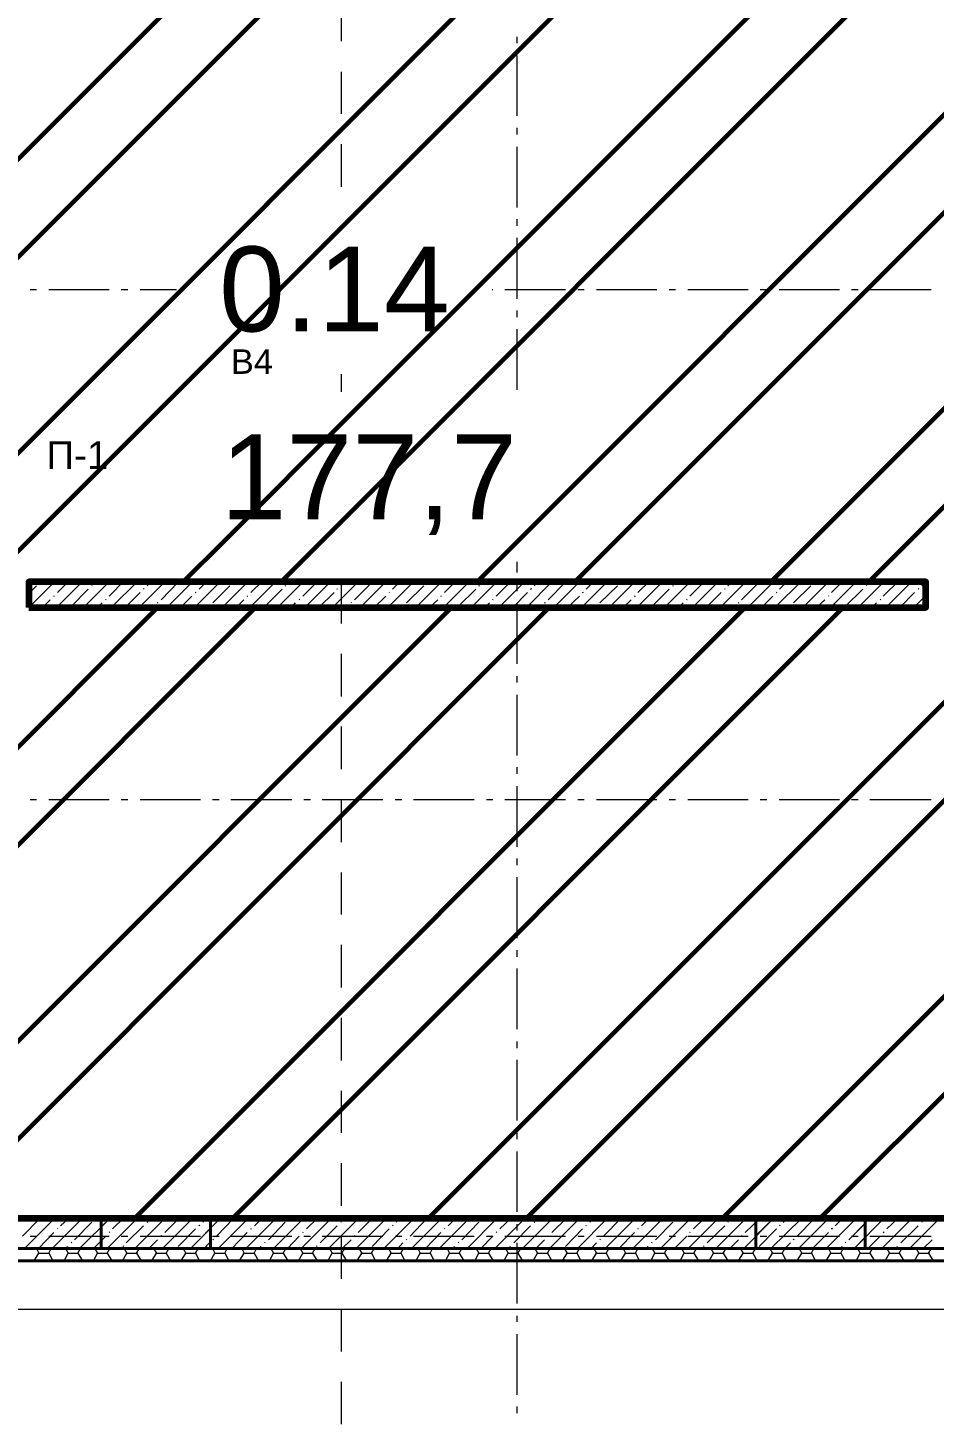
# Model space of a CAD drawing. Header units: millimetres. Extents: x -213911 to 415037, y -3642 to 107391.
# Drawn here: x -94899 to -87420, y 3696 to 15213 of the extents above; entities that cross this region are included whole.
import ezdxf

# ---------------------------------------------------------------- set-up
doc = ezdxf.new("R2010")
doc.units = ezdxf.units.MM
for name, color, linetype, lineweight in [('9.1 Стен подвал шпак', 160, 'Continuous', 90), ('9.3 клининг подвал', 190, 'Continuous', 60), ('Оси', 7, 'Continuous', 9)]:
    doc.layers.add(name, color=color, linetype=linetype, lineweight=lineweight)
doc.layers.add('PDF _Текст', color=7, linetype='Continuous')
doc.styles.get("Standard").update_dxf_attribs({"font": 'arial.ttf'})

msp = doc.modelspace()

# ---------------------------------------------------------------- linework, layer by layer
at = {"lineweight": 40}
for points in [[(-99599.2, 5395.1), (-112308.3, 5395.1), (-112308.3, 5145.1), (-81734.6, 5145.1), (-81734.6, 5395.1), (-81734.6, 24950), (-81984.5, 24950), (-81984.5, 24361.2), (-85386.3, 24361.2), (-85386.3, 24111.2), (-81984.5, 24111.2), (-81984.5, 15854.6), (-85386.3, 15854.6), (-85386.3, 16053.7), (-85606.6, 16053.7), (-85606.6, 15634.3), (-85386.3, 15634.3), (-81984.5, 15634.3), (-81984.5, 5395.1), (-99476.4, 5395.1)], [(-122034.9, 8690.9), (-122034.9, 8792.6), (-122034.9, 12791.7), (-122034.9, 12796), (-117586.7, 12796), (-117586.7, 12791.7), (-117586.7, 5145.1), (-117586.7, 5043.4), (-81632.9, 5043.4), (-81632.9, 5145.1), (-81632.9, 5043.4)]]:
    msp.add_lwpolyline(points, dxfattribs=at)
for points in [[(-94892.7, 10432.1), (-87487.5, 10432.1), (-87487.5, 10652.4), (-94892.7, 10652.4)], [(-93393, 5145.1), (-93393, 5395.1), (-94295.3, 5395.1), (-94295.3, 5145.1)], [(-87987.4, 5145.1), (-87987.4, 5395.1), (-88889.8, 5395.1), (-88889.8, 5145.1)]]:
    msp.add_lwpolyline(points, close=True, dxfattribs=at)
at = {"layer": '9.1 Стен подвал шпак'}
msp.add_lwpolyline([(-94892.7, 10432.1), (-87487.5, 10432.1), (-87487.5, 10643.9), (-94892.7, 10643.9)], close=True, dxfattribs=at)
at = {"layer": 'Оси', "lineweight": 9}
for points in [[(-122034.9, 12402), (-117980.7, 12402), (-117980.7, 4645.2), (-81234.7, 4645.2), (-81234.7, 27161.4), (-86394.6, 27161.4), (-95083.3, 27161.4), (-113278.4, 27161.4), (-113278.4, 32867.8), (-122094.2, 32867.8), (-122094.2, 32465.3)], [(-104132.1, 26661.5), (-81734.6, 26661.5), (-81734.6, 5145.1), (-117489.3, 5145.1)], [(-92312.7, 15452.1), (-92312.7, 15104.8)], [(-90859.7, 15087.8), (-90859.7, 15138.7)], [(-90859.7, 14486.3), (-90859.7, 14986.1)], [(-92312.7, 14850.6), (-92312.7, 14503.2)], [(-90859.7, 14333.7), (-90859.7, 14388.8)], [(-92312.7, 14253.3), (-92312.7, 13901.6)], [(-90859.7, 13732.2), (-90859.7, 14232.1)], [(-92312.7, 13651.7), (-92312.7, 13300.1)], [(-90859.7, 13579.7), (-90859.7, 13634.8)], [(-90859.7, 12978.1), (-90859.7, 13482.2)], [(-94879.9, 13054.4), (-94829.1, 13054.4)], [(-94727.4, 13054.4), (-94227.6, 13054.4)], [(-94130.1, 13054.4), (-94075, 13054.4)], [(-93973.4, 13054.4), (-93473.5, 13054.4)], [(-93376, 13054.4), (-93321, 13054.4)], [(-93223.5, 13054.4), (-92719.4, 13054.4)], [(-92622, 13054.4), (-92566.9, 13054.4)], [(-92469.5, 13054.4), (-91969.6, 13054.4)], [(-92312.7, 13050.1), (-92312.7, 12702.8)], [(-91867.9, 13054.4), (-91812.8, 13054.4)], [(-91715.4, 13054.4), (-91215.5, 13054.4)], [(-91113.8, 13054.4), (-91063, 13054.4)], [(-90961.3, 13054.4), (-90461.4, 13054.4)], [(-90359.8, 13054.4), (-90308.9, 13054.4)], [(-90207.3, 13054.4), (-89707.4, 13054.4)], [(-89605.7, 13054.4), (-89554.9, 13054.4)], [(-89453.2, 13054.4), (-88953.3, 13054.4)], [(-88855.9, 13054.4), (-88800.8, 13054.4)], [(-88699.1, 13054.4), (-88199.2, 13054.4)], [(-88101.8, 13054.4), (-88046.7, 13054.4)], [(-87949.3, 13054.4), (-87445.2, 13054.4)], [(-90859.7, 12825.6), (-90859.7, 12880.7)], [(-90859.7, 12228.3), (-90859.7, 12728.2)], [(-92312.7, 12452.8), (-92312.7, 12101.2)], [(-90859.7, 12071.5), (-90859.7, 12126.6)], [(-90859.7, 11474.2), (-90859.7, 11974.1)], [(-92312.7, 11851.3), (-92312.7, 11499.6)], [(-90859.7, 11321.7), (-90859.7, 11372.5)], [(-92312.7, 11249.7), (-92312.7, 10898.1)], [(-90859.7, 10720.1), (-90859.7, 11220)], [(-94892.7, 10432.1), (-94672.4, 10652.4)], [(-94892.7, 10546.5), (-94829.1, 10610)], [(-94799.5, 10639.7), (-94795.2, 10643.9)], [(-94663.9, 10432.1), (-94443.6, 10652.4)], [(-94655.4, 10554.9), (-94558, 10652.4)], [(-94439.4, 10432.1), (-94219.1, 10652.4)], [(-94371.6, 10610), (-94367.4, 10614.2)], [(-94341.9, 10639.7), (-94333.5, 10652.4)], [(-94227.6, 10525.3), (-94104.7, 10652.4)], [(-94210.6, 10432.1), (-93990.3, 10652.4)], [(-93981.8, 10432.1), (-93761.6, 10652.4)], [(-93914.1, 10610), (-93875.9, 10652.4)], [(-93799.7, 10495.6), (-93659.9, 10639.7)], [(-93753.1, 10432.1), (-93532.8, 10652.4)], [(-93524.3, 10432.1), (-93304, 10652.4)], [(-93486.2, 10584.6), (-93418.4, 10652.4)], [(-93371.8, 10470.2), (-93232, 10610)], [(-93295.6, 10432.1), (-93075.3, 10652.4)], [(-93202.4, 10639.7), (-93198.1, 10643.9)], [(-93066.8, 10432.1), (-92846.5, 10652.4)], [(-93058.3, 10554.9), (-92960.9, 10652.4)], [(-92838, 10432.1), (-92617.7, 10652.4)], [(-92774.5, 10610), (-92770.3, 10614.2)], [(-92744.8, 10639.7), (-92732.1, 10652.4)], [(-92630.5, 10525.3), (-92503.4, 10652.4)], [(-92613.5, 10432.1), (-92393.2, 10652.4)], [(-92384.7, 10432.1), (-92164.5, 10652.4)], [(-92317, 10610), (-92278.8, 10652.4)], [(-92312.7, 10648.1), (-92312.7, 10300.8)], [(-92202.6, 10495.6), (-92058.5, 10639.7)], [(-92156, 10432.1), (-91935.7, 10652.4)], [(-91927.2, 10432.1), (-91706.9, 10652.4)], [(-91889.1, 10584.6), (-91821.3, 10652.4)], [(-91774.7, 10470.2), (-91630.7, 10610)], [(-91698.5, 10432.1), (-91478.2, 10652.4)], [(-91605.3, 10639.7), (-91596.8, 10643.9)], [(-91469.7, 10432.1), (-91249.4, 10652.4)], [(-91461.2, 10554.9), (-91363.8, 10652.4)], [(-91240.9, 10432.1), (-91020.6, 10652.4)], [(-91177.4, 10610), (-91168.9, 10614.2)], [(-91147.7, 10639.7), (-91135, 10652.4)], [(-91033.3, 10525.3), (-90906.3, 10652.4)], [(-91012.2, 10432.1), (-90791.9, 10652.4)], [(-90859.7, 10567.6), (-90859.7, 10618.5)], [(-90783.4, 10432.1), (-90567.4, 10652.4)], [(-90719.9, 10610), (-90677.5, 10652.4)], [(-90605.5, 10495.6), (-90461.4, 10639.7)], [(-90558.9, 10432.1), (-90338.6, 10652.4)], [(-90330.1, 10432.1), (-90109.8, 10652.4)], [(-90292, 10584.6), (-90224.2, 10652.4)], [(-90177.6, 10470.2), (-90033.6, 10610)], [(-90101.4, 10432.1), (-89881.1, 10652.4)], [(-90003.9, 10639.7), (-89999.7, 10643.9)], [(-89872.6, 10432.1), (-89652.3, 10652.4)], [(-89864.1, 10554.9), (-89766.7, 10652.4)], [(-89643.8, 10432.1), (-89423.5, 10652.4)], [(-89576, 10610), (-89571.8, 10614.2)], [(-89550.6, 10639.7), (-89537.9, 10652.4)], [(-89436.2, 10525.3), (-89309.2, 10652.4)], [(-89415.1, 10432.1), (-89194.8, 10652.4)], [(-89186.3, 10432.1), (-88966, 10652.4)], [(-89122.8, 10610), (-89080.4, 10652.4)], [(-89008.4, 10495.6), (-88864.3, 10639.7)], [(-88957.5, 10432.1), (-88737.3, 10652.4)], [(-88733, 10432.1), (-88512.7, 10652.4)], [(-88694.9, 10584.6), (-88627.1, 10652.4)], [(-88580.5, 10470.2), (-88436.5, 10610)], [(-88504.3, 10432.1), (-88284, 10652.4)], [(-88406.8, 10639.7), (-88402.6, 10643.9)], [(-88275.5, 10432.1), (-88055.2, 10652.4)], [(-88267, 10554.9), (-88169.6, 10652.4)], [(-88046.7, 10432.1), (-87826.4, 10652.4)], [(-87978.9, 10610), (-87974.7, 10614.2)], [(-87953.5, 10639.7), (-87940.8, 10652.4)], [(-87839.1, 10525.3), (-87712.1, 10652.4)], [(-87818, 10432.1), (-87597.7, 10652.4)], [(-87521.4, 10610), (-87487.5, 10643.9)], [(-94778.3, 10432.1), (-94714.7, 10495.6)], [(-94685.1, 10525.3), (-94680.8, 10529.5)], [(-94541, 10440.5), (-94401.2, 10584.6)], [(-94257.2, 10495.6), (-94253, 10499.9)], [(-94096.2, 10432.1), (-93973.4, 10554.9)], [(-93943.7, 10584.6), (-93939.5, 10588.8)], [(-93638.7, 10432.1), (-93545.5, 10525.3)], [(-93515.8, 10554.9), (-93511.6, 10559.2)], [(-93181.2, 10432.1), (-93117.6, 10495.6)], [(-93088, 10525.3), (-93083.7, 10529.5)], [(-92943.9, 10440.5), (-92799.9, 10584.6)], [(-92660.1, 10495.6), (-92655.9, 10499.9)], [(-92499.1, 10432.1), (-92372, 10554.9)], [(-92346.6, 10584.6), (-92342.4, 10588.8)], [(-92041.6, 10432.1), (-91944.2, 10525.3)], [(-91918.7, 10554.9), (-91914.5, 10559.2)], [(-91584.1, 10432.1), (-91516.3, 10495.6)], [(-91490.9, 10525.3), (-91486.6, 10529.5)], [(-91346.8, 10440.5), (-91202.8, 10584.6)], [(-91063, 10495.6), (-91058.8, 10499.9)], [(-90897.8, 10432.1), (-90774.9, 10554.9)], [(-90749.5, 10584.6), (-90741, 10588.8)], [(-90444.5, 10432.1), (-90347.1, 10525.3)], [(-90321.6, 10554.9), (-90313.2, 10559.2)], [(-89987, 10432.1), (-89919.2, 10495.6)], [(-89893.8, 10525.3), (-89885.3, 10529.5)], [(-89749.7, 10440.5), (-89605.7, 10584.6)], [(-89461.7, 10495.6), (-89457.4, 10499.9)], [(-89300.7, 10432.1), (-89177.8, 10554.9)], [(-89148.2, 10584.6), (-89143.9, 10588.8)], [(-88843.2, 10432.1), (-88750, 10525.3)], [(-88720.3, 10554.9), (-88716.1, 10559.2)], [(-88389.9, 10432.1), (-88322.1, 10495.6)], [(-88292.4, 10525.3), (-88288.2, 10529.5)], [(-88152.6, 10440.5), (-88008.6, 10584.6)], [(-87864.6, 10495.6), (-87860.3, 10499.9)], [(-87703.6, 10432.1), (-87580.7, 10554.9)], [(-87589.2, 10432.1), (-87487.5, 10529.5)], [(-87551.1, 10584.6), (-87546.8, 10588.8)], [(-94325, 10432.1), (-94286.9, 10470.2)], [(-93867.5, 10432.1), (-93859, 10440.5)], [(-93829.3, 10470.2), (-93825.1, 10474.4)], [(-93401.5, 10440.5), (-93397.2, 10444.8)], [(-92723.7, 10432.1), (-92689.8, 10470.2)], [(-92270.4, 10432.1), (-92261.9, 10440.5)], [(-92232.2, 10470.2), (-92228, 10474.4)], [(-91804.4, 10440.5), (-91800.1, 10444.8)], [(-91126.5, 10432.1), (-91088.4, 10470.2)], [(-90859.7, 9966.1), (-90859.7, 10466)], [(-90673.3, 10432.1), (-90660.6, 10440.5)], [(-90635.1, 10470.2), (-90626.7, 10474.4)], [(-90207.3, 10440.5), (-90198.8, 10444.8)], [(-89529.4, 10432.1), (-89491.3, 10470.2)], [(-89071.9, 10432.1), (-89063.4, 10440.5)], [(-89033.8, 10470.2), (-89029.6, 10474.4)], [(-88605.9, 10440.5), (-88601.7, 10444.8)], [(-87932.3, 10432.1), (-87894.2, 10470.2)], [(-92312.7, 10050.8), (-92312.7, 9699.2)], [(-90859.7, 9813.6), (-90859.7, 9864.4)], [(-90859.7, 9212), (-90859.7, 9711.9)], [(-92312.7, 9449.2), (-92312.7, 9097.6)], [(-90859.7, 9059.5), (-90859.7, 9114.6)], [(-90859.7, 8457.9), (-90859.7, 8957.8)], [(-94879.9, 8847.7), (-94829.1, 8847.7)], [(-94727.4, 8847.7), (-94227.6, 8847.7)], [(-94130.1, 8847.7), (-94075, 8847.7)], [(-93973.4, 8847.7), (-93473.5, 8847.7)], [(-93376, 8847.7), (-93321, 8847.7)], [(-93223.5, 8847.7), (-92719.4, 8847.7)], [(-92622, 8847.7), (-92566.9, 8847.7)], [(-92469.5, 8847.7), (-91969.6, 8847.7)], [(-92312.7, 8847.7), (-92312.7, 8496.1)], [(-91867.9, 8847.7), (-91812.8, 8847.7)], [(-91715.4, 8847.7), (-91215.5, 8847.7)], [(-91113.8, 8847.7), (-91063, 8847.7)], [(-90961.3, 8847.7), (-90461.4, 8847.7)], [(-90359.8, 8847.7), (-90308.9, 8847.7)], [(-90207.3, 8847.7), (-89707.4, 8847.7)], [(-89605.7, 8847.7), (-89554.9, 8847.7)], [(-89453.2, 8847.7), (-88953.3, 8847.7)], [(-88855.9, 8847.7), (-88800.8, 8847.7)], [(-88699.1, 8847.7), (-88199.2, 8847.7)], [(-88101.8, 8847.7), (-88046.7, 8847.7)], [(-87949.3, 8847.7), (-87445.2, 8847.7)], [(-90859.7, 8305.4), (-90859.7, 8360.5)], [(-92312.7, 8246.1), (-92312.7, 7898.7)], [(-90859.7, 7703.9), (-90859.7, 8208)], [(-92312.7, 7648.8), (-92312.7, 7297.2)], [(-90859.7, 7551.4), (-90859.7, 7606.4)], [(-90859.7, 6954), (-90859.7, 7453.9)], [(-92312.7, 7047.2), (-92312.7, 6695.6)], [(-90859.7, 6797.3), (-90859.7, 6852.4)], [(-90859.7, 6200), (-90859.7, 6699.9)], [(-92312.7, 6445.7), (-92312.7, 6098.3)], [(-90859.7, 6047.5), (-90859.7, 6098.3)], [(-90859.7, 5445.9), (-90859.7, 5945.8)], [(-92312.7, 5848.4), (-92312.7, 5496.7)], [(-94943.5, 5246.8), (-94799.5, 5390.8)], [(-94926.5, 5145.1), (-94676.6, 5395.1)], [(-94697.8, 5145.1), (-94447.8, 5395.1)], [(-94655.4, 5306.1), (-94651.2, 5310.3)], [(-94630, 5331.5), (-94562.2, 5395.1)], [(-94515.6, 5217.1), (-94371.6, 5361.2)], [(-94295.3, 5323), (-94219.1, 5395.1), (-94473.3, 5145.1)], [(-94341.9, 5390.8), (-94337.7, 5395.1)], [(-93308.3, 5395.1), (-93558.2, 5145.1), (-93393, 5310.3)], [(-93342.2, 5246.8), (-93202.4, 5390.8)], [(-93329.4, 5145.1), (-93079.5, 5395.1)], [(-93100.7, 5145.1), (-92850.7, 5395.1)], [(-93058.3, 5306.1), (-93054.1, 5310.3)], [(-93028.7, 5331.5), (-92965.1, 5395.1)], [(-92914.3, 5217.1), (-92774.5, 5361.2)], [(-92871.9, 5145.1), (-92622, 5395.1)], [(-92744.8, 5390.8), (-92740.6, 5395.1)], [(-92643.2, 5145.1), (-92393.2, 5395.1)], [(-92600.8, 5306.1), (-92507.6, 5395.1)], [(-92486.4, 5191.7), (-92346.6, 5331.5)], [(-92418.6, 5145.1), (-92168.7, 5395.1)], [(-92317, 5361.2), (-92312.7, 5365.4)], [(-92287.3, 5390.8), (-92278.8, 5395.1)], [(-92189.9, 5145.1), (-91939.9, 5395.1)], [(-92172.9, 5276.4), (-92054.3, 5395.1)], [(-92058.5, 5162.1), (-91918.7, 5306.1)], [(-91961.1, 5145.1), (-91711.2, 5395.1)], [(-91889.1, 5331.5), (-91884.9, 5335.8)], [(-91859.4, 5361.2), (-91825.5, 5395.1)], [(-91745.1, 5246.8), (-91605.3, 5390.8)], [(-91732.3, 5145.1), (-91482.4, 5395.1)], [(-91503.6, 5145.1), (-91253.6, 5395.1)], [(-91461.2, 5306.1), (-91457, 5310.3)], [(-91431.6, 5331.5), (-91368, 5395.1)], [(-91317.2, 5217.1), (-91177.4, 5361.2)], [(-91274.8, 5145.1), (-91024.9, 5395.1)], [(-91147.7, 5390.8), (-91143.5, 5395.1)], [(-91046.1, 5145.1), (-90796.1, 5395.1)], [(-91003.7, 5306.1), (-90910.5, 5395.1)], [(-90889.3, 5191.7), (-90749.5, 5331.5)], [(-90859.7, 5293.4), (-90859.7, 5344.2)], [(-90817.3, 5145.1), (-90567.4, 5395.1)], [(-90719.9, 5361.2), (-90715.6, 5365.4)], [(-90690.2, 5390.8), (-90681.7, 5395.1)], [(-90592.8, 5145.1), (-90342.8, 5395.1)], [(-90575.8, 5276.4), (-90453, 5395.1)], [(-90461.4, 5162.1), (-90321.6, 5306.1)], [(-90364, 5145.1), (-90114.1, 5395.1)], [(-90292, 5331.5), (-90287.8, 5335.8)], [(-90262.3, 5361.2), (-90228.4, 5395.1)], [(-90148, 5246.8), (-90003.9, 5390.8)], [(-90135.2, 5145.1), (-89885.3, 5395.1)], [(-89906.5, 5145.1), (-89656.5, 5395.1)], [(-89864.1, 5306.1), (-89859.9, 5310.3)], [(-89834.5, 5331.5), (-89770.9, 5395.1)], [(-89720.1, 5217.1), (-89576, 5361.2)], [(-89677.7, 5145.1), (-89427.8, 5395.1)], [(-89550.6, 5390.8), (-89546.4, 5395.1)], [(-89449, 5145.1), (-89199, 5395.1)], [(-89406.6, 5306.1), (-89313.4, 5395.1)], [(-89292.2, 5191.7), (-89148.2, 5331.5)], [(-89220.2, 5145.1), (-88970.3, 5395.1)], [(-89122.8, 5361.2), (-89118.5, 5365.4)], [(-89093.1, 5390.8), (-89084.6, 5395.1)], [(-88889.8, 5251), (-88741.5, 5395.1), (-88991.4, 5145.1)], [(-88889.8, 5365.4), (-88855.9, 5395.1), (-88978.7, 5276.4)], [(-87978.9, 5361.2), (-88123, 5217.1), (-87987.4, 5352.7)], [(-87830.7, 5395.1), (-88080.6, 5145.1), (-87987.4, 5238.3)], [(-87953.5, 5390.8), (-87945.1, 5395.1)], [(-87851.9, 5145.1), (-87601.9, 5395.1)], [(-87809.5, 5306.1), (-87716.3, 5395.1)], [(-87695.1, 5191.7), (-87551.1, 5331.5)], [(-87623.1, 5145.1), (-87373.1, 5395.1)], [(-87521.4, 5361.2), (-87517.2, 5365.4)], [(-87496, 5390.8), (-87487.5, 5395.1)], [(-94879.9, 5246.8), (-94829.1, 5246.8)], [(-94812.2, 5145.1), (-94685.1, 5276.4)], [(-94727.4, 5246.8), (-94227.6, 5246.8)], [(-94541, 5191.7), (-94536.8, 5196)], [(-94295.3, 5208.7), (-94257.2, 5246.8), (-94358.9, 5145.1)], [(-94130.1, 5246.8), (-94075, 5246.8)], [(-93973.4, 5246.8), (-93473.5, 5246.8)], [(-93376, 5246.8), (-93321, 5246.8)], [(-93371.8, 5217.1), (-93367.6, 5221.4)], [(-93223.5, 5246.8), (-92719.4, 5246.8)], [(-93215.1, 5145.1), (-93088, 5276.4)], [(-92943.9, 5191.7), (-92939.7, 5196)], [(-92757.5, 5145.1), (-92660.1, 5246.8)], [(-92630.5, 5276.4), (-92626.2, 5280.7)], [(-92622, 5246.8), (-92566.9, 5246.8)], [(-92469.5, 5246.8), (-91969.6, 5246.8)], [(-92312.7, 5246.8), (-92312.7, 4895.2)], [(-92304.3, 5145.1), (-92232.2, 5217.1)], [(-92202.6, 5246.8), (-92198.3, 5251)], [(-91867.9, 5246.8), (-91812.8, 5246.8)], [(-91846.7, 5145.1), (-91804.4, 5191.7)], [(-91774.7, 5217.1), (-91770.5, 5221.4)], [(-91715.4, 5246.8), (-91215.5, 5246.8)], [(-91618, 5145.1), (-91490.9, 5276.4)], [(-91346.8, 5191.7), (-91342.6, 5196)], [(-91160.4, 5145.1), (-91063, 5246.8)], [(-91113.8, 5246.8), (-91063, 5246.8)], [(-91033.3, 5276.4), (-91029.1, 5280.7)], [(-90961.3, 5246.8), (-90461.4, 5246.8)], [(-90859.7, 4691.8), (-90859.7, 5191.7)], [(-90707.2, 5145.1), (-90635.1, 5217.1)], [(-90605.5, 5246.8), (-90601.2, 5251)], [(-90359.8, 5246.8), (-90308.9, 5246.8)], [(-90249.6, 5145.1), (-90207.3, 5191.7)], [(-90207.3, 5246.8), (-89707.4, 5246.8)], [(-90177.6, 5217.1), (-90173.4, 5221.4)], [(-90020.9, 5145.1), (-89893.8, 5276.4)], [(-89749.7, 5191.7), (-89745.5, 5196)], [(-89605.7, 5246.8), (-89554.9, 5246.8)], [(-89563.3, 5145.1), (-89461.7, 5246.8)], [(-89453.2, 5246.8), (-88953.3, 5246.8)], [(-89436.2, 5276.4), (-89432, 5280.7)], [(-89105.8, 5145.1), (-89033.8, 5217.1)], [(-89008.4, 5246.8), (-89004.1, 5251)], [(-88855.9, 5246.8), (-88800.8, 5246.8)], [(-88699.1, 5246.8), (-88199.2, 5246.8)], [(-88101.8, 5246.8), (-88046.7, 5246.8)], [(-87966.2, 5145.1), (-87864.6, 5246.8)], [(-87949.3, 5246.8), (-87445.2, 5246.8)], [(-87839.1, 5276.4), (-87830.7, 5280.7)], [(-87508.7, 5145.1), (-87436.7, 5217.1)], [(-94846.1, 5043.4), (-94807.9, 5107)], [(-94829.1, 5145.1), (-94807.9, 5107), (-94727.4, 5107), (-94693.6, 5043.4)], [(-94727.4, 5107), (-94706.3, 5145.1)], [(-94600.4, 5043.4), (-94566.5, 5107)], [(-94587.6, 5145.1), (-94566.5, 5107), (-94486, 5107), (-94447.8, 5043.4)], [(-94583.4, 5145.1), (-94570.7, 5162.1)], [(-94486, 5107), (-94464.8, 5145.1)], [(-94358.9, 5043.4), (-94325, 5107)], [(-94346.2, 5145.1), (-94325, 5107), (-94244.5, 5107), (-94206.4, 5043.4)], [(-94244.5, 5107), (-94223.3, 5145.1)], [(-94117.4, 5043.4), (-94083.5, 5107)], [(-94104.7, 5145.1), (-94083.5, 5107), (-94003, 5107), (-93964.9, 5043.4)], [(-94003, 5107), (-93977.6, 5145.1)], [(-93875.9, 5043.4), (-93837.8, 5107)], [(-93863.2, 5145.1), (-93837.8, 5107), (-93757.3, 5107), (-93723.4, 5043.4)], [(-93757.3, 5107), (-93736.1, 5145.1)], [(-93634.5, 5043.4), (-93596.3, 5107)], [(-93617.5, 5145.1), (-93596.3, 5107), (-93515.8, 5107), (-93482, 5043.4)], [(-93515.8, 5107), (-93494.7, 5145.1)], [(-93393, 5043.4), (-93354.9, 5107)], [(-93376, 5145.1), (-93354.9, 5107), (-93274.4, 5107), (-93240.5, 5043.4)], [(-93274.4, 5107), (-93253.2, 5145.1)], [(-93151.5, 5043.4), (-93113.4, 5107)], [(-93134.6, 5145.1), (-93113.4, 5107), (-93032.9, 5107), (-92994.8, 5043.4)], [(-93032.9, 5107), (-93011.7, 5145.1)], [(-92986.3, 5145.1), (-92973.6, 5162.1)], [(-92905.8, 5043.4), (-92871.9, 5107)], [(-92893.1, 5145.1), (-92871.9, 5107), (-92791.4, 5107), (-92753.3, 5043.4)], [(-92791.4, 5107), (-92770.3, 5145.1)], [(-92664.3, 5043.4), (-92630.5, 5107)], [(-92651.6, 5145.1), (-92630.5, 5107), (-92550, 5107), (-92511.8, 5043.4)], [(-92550, 5107), (-92528.8, 5145.1)], [(-92516.1, 5162.1), (-92511.8, 5166.3)], [(-92422.9, 5043.4), (-92389, 5107)], [(-92410.2, 5145.1), (-92389, 5107), (-92308.5, 5107), (-92270.4, 5043.4)], [(-92308.5, 5107), (-92283.1, 5145.1)], [(-92181.4, 5043.4), (-92143.3, 5107)], [(-92168.7, 5145.1), (-92143.3, 5107), (-92062.8, 5107), (-92028.9, 5043.4)], [(-92062.8, 5107), (-92041.6, 5145.1)], [(-91939.9, 5043.4), (-91901.8, 5107)], [(-91923, 5145.1), (-91901.8, 5107), (-91821.3, 5107), (-91787.4, 5043.4)], [(-91821.3, 5107), (-91800.1, 5145.1)], [(-91698.5, 5043.4), (-91660.3, 5107)], [(-91681.5, 5145.1), (-91660.3, 5107), (-91579.8, 5107), (-91545.9, 5043.4)], [(-91579.8, 5107), (-91558.7, 5145.1)], [(-91452.7, 5043.4), (-91418.9, 5107)], [(-91440, 5145.1), (-91418.9, 5107), (-91338.4, 5107), (-91300.2, 5043.4)], [(-91389.2, 5145.1), (-91376.5, 5162.1)], [(-91338.4, 5107), (-91317.2, 5145.1)], [(-91211.3, 5043.4), (-91177.4, 5107)], [(-91198.6, 5145.1), (-91177.4, 5107), (-91096.9, 5107), (-91058.8, 5043.4)], [(-91096.9, 5107), (-91075.7, 5145.1)], [(-90969.8, 5043.4), (-90935.9, 5107)], [(-90957.1, 5145.1), (-90935.9, 5107), (-90855.4, 5107), (-90817.3, 5043.4)], [(-90919, 5162.1), (-90914.7, 5166.3)], [(-90855.4, 5107), (-90830, 5145.1)], [(-90728.3, 5043.4), (-90694.4, 5107)], [(-90715.6, 5145.1), (-90694.4, 5107), (-90609.7, 5107), (-90575.8, 5043.4)], [(-90609.7, 5107), (-90588.5, 5145.1)], [(-90486.9, 5043.4), (-90448.7, 5107)], [(-90474.2, 5145.1), (-90448.7, 5107), (-90368.2, 5107), (-90334.4, 5043.4)], [(-90368.2, 5107), (-90347.1, 5145.1)], [(-90245.4, 5043.4), (-90207.3, 5107)], [(-90228.4, 5145.1), (-90207.3, 5107), (-90126.8, 5107), (-90092.9, 5043.4)], [(-90126.8, 5107), (-90105.6, 5145.1)], [(-90003.9, 5043.4), (-89965.8, 5107)], [(-89987, 5145.1), (-89965.8, 5107), (-89885.3, 5107), (-89851.4, 5043.4)], [(-89885.3, 5107), (-89864.1, 5145.1)], [(-89792.1, 5145.1), (-89779.4, 5162.1)], [(-89758.2, 5043.4), (-89724.3, 5107)], [(-89745.5, 5145.1), (-89724.3, 5107), (-89643.8, 5107), (-89605.7, 5043.4)], [(-89643.8, 5107), (-89622.6, 5145.1)], [(-89516.7, 5043.4), (-89482.8, 5107)], [(-89504, 5145.1), (-89482.8, 5107), (-89402.4, 5107), (-89364.2, 5043.4)], [(-89402.4, 5107), (-89381.2, 5145.1)], [(-89321.9, 5162.1), (-89317.6, 5166.3)], [(-89275.3, 5043.4), (-89241.4, 5107)], [(-89262.6, 5145.1), (-89241.4, 5107), (-89160.9, 5107), (-89122.8, 5043.4)], [(-89160.9, 5107), (-89135.5, 5145.1)], [(-89033.8, 5043.4), (-88995.7, 5107)], [(-89021.1, 5145.1), (-88995.7, 5107), (-88915.2, 5107), (-88881.3, 5043.4)], [(-88915.2, 5107), (-88894, 5145.1)], [(-88792.3, 5043.4), (-88754.2, 5107)], [(-88775.4, 5145.1), (-88754.2, 5107), (-88673.7, 5107), (-88639.8, 5043.4)], [(-88673.7, 5107), (-88652.5, 5145.1)], [(-88550.9, 5043.4), (-88512.7, 5107)], [(-88533.9, 5145.1), (-88512.7, 5107), (-88432.2, 5107), (-88398.3, 5043.4)], [(-88432.2, 5107), (-88411.1, 5145.1)], [(-88309.4, 5043.4), (-88271.3, 5107)], [(-88292.4, 5145.1), (-88271.3, 5107), (-88190.8, 5107), (-88152.6, 5043.4)], [(-88190.8, 5107), (-88169.6, 5145.1)], [(-88063.7, 5043.4), (-88029.8, 5107)], [(-88051, 5145.1), (-88029.8, 5107), (-87949.3, 5107), (-87911.2, 5043.4)], [(-87949.3, 5107), (-87928.1, 5145.1)], [(-87822.2, 5043.4), (-87788.3, 5107)], [(-87809.5, 5145.1), (-87788.3, 5107), (-87707.8, 5107), (-87669.7, 5043.4)], [(-87724.8, 5162.1), (-87720.5, 5166.3)], [(-87707.8, 5107), (-87686.6, 5145.1)], [(-87580.7, 5043.4), (-87546.8, 5107)], [(-87568, 5145.1), (-87546.8, 5107), (-87466.3, 5107), (-87428.2, 5043.4)], [(-87466.3, 5107), (-87440.9, 5145.1)], [(-92312.7, 4645.2), (-92312.7, 4293.6)], [(-90859.7, 4539.3), (-90859.7, 4590.2)], [(-90859.7, 3937.8), (-90859.7, 4437.7)], [(-92312.7, 4043.7), (-92312.7, 3696.3)], [(-90859.7, 3785.3), (-90859.7, 3840.3)]]:
    msp.add_lwpolyline(points, dxfattribs=at)
for points in [[(-93994.6, 5395.1), (-94244.5, 5145.1)], [(-94108.9, 5395.1), (-94202.1, 5306.1)], [(-93943.7, 5331.5), (-94087.8, 5191.7)], [(-93765.8, 5395.1), (-94015.7, 5145.1)], [(-93909.8, 5365.4), (-93914.1, 5361.2)], [(-93880.2, 5395.1), (-93884.4, 5390.8)], [(-93537, 5395.1), (-93787, 5145.1)], [(-93651.4, 5395.1), (-93770, 5276.4)], [(-93515.8, 5306.1), (-93659.9, 5162.1)], [(-93482, 5335.8), (-93486.2, 5331.5)], [(-93422.6, 5395.1), (-93456.5, 5361.2)], [(-88720.3, 5306.1), (-88864.3, 5162.1)], [(-88512.7, 5395.1), (-88766.9, 5145.1)], [(-88690.7, 5335.8), (-88694.9, 5331.5)], [(-88627.1, 5395.1), (-88665.2, 5361.2)], [(-88406.8, 5390.8), (-88550.9, 5246.8)], [(-88288.2, 5395.1), (-88538.1, 5145.1)], [(-88059.4, 5395.1), (-88309.4, 5145.1)], [(-88258.5, 5310.3), (-88267, 5306.1)], [(-88173.8, 5395.1), (-88237.4, 5331.5)], [(-94223.3, 5280.7), (-94227.6, 5276.4)], [(-93829.3, 5217.1), (-93901.4, 5145.1)], [(-93795.4, 5251), (-93799.7, 5246.8)], [(-93401.5, 5191.7), (-93443.8, 5145.1)], [(-88605.9, 5191.7), (-88652.5, 5145.1)], [(-88576.3, 5221.4), (-88580.5, 5217.1)], [(-88292.4, 5276.4), (-88423.8, 5145.1)], [(-88148.4, 5196), (-88152.6, 5191.7)], [(-94108.9, 5166.3), (-94113.2, 5162.1)], [(-88178.1, 5162.1), (-88195, 5145.1)]]:
    msp.add_lwpolyline(points, close=True, dxfattribs=at)

# ---------------------------------------------------------------- texts
at = {"layer": 'PDF _Текст', "color": 1, "insert": (-93223.2, 12460.7), "char_height": 202.52, "attachment_point": 4}
msp.add_mtext('В4', dxfattribs=at)
at = {"layer": 'PDF _Текст', "insert": (-94746.2, 11689.4), "char_height": 227.67, "attachment_point": 4}
msp.add_mtext('П-1', dxfattribs=at)

# ---------------------------------------------------------------- next in the draw order: texts
at = {"char_height": 700, "attachment_point": 4, "bg_fill": 3, "box_fill_scale": 1.5, "bg_fill_color": 256, "bg_fill_transparency": 0}
for s, insert in [('0.14', (-93321, 13054.4)), ('177,7', (-93309.4, 11445.1))]:
    msp.add_mtext(s, dxfattribs=dict(at, insert=insert))

# ---------------------------------------------------------------- next in the draw order: hatches: boundary and pattern name
at = {"layer": '9.3 клининг подвал'}
h = msp.add_hatch(dxfattribs=at)
h.set_pattern_fill('ANSI32', color=256, scale=180)
h.paths.add_polyline_path([(-81984.5, 15634.3), (-99476.4, 15634.3), (-99476.4, 5395.1), (-81984.5, 5395.1)])
h.paths.add_polyline_path([(-94892.7, 10643.9), (-87487.5, 10643.9), (-87487.5, 10432.1), (-94892.7, 10432.1)], flags=16)

# ---------------------------------------------------------------- next in the draw order: linework, layer by layer
at = {"layer": '9.1 Стен подвал шпак'}
msp.add_lwpolyline([(-81984.5, 15634.3), (-99476.4, 15634.3), (-99476.4, 5395.1), (-81984.5, 5395.1)], close=True, dxfattribs=at)

doc.saveas('drawing.dxf')
